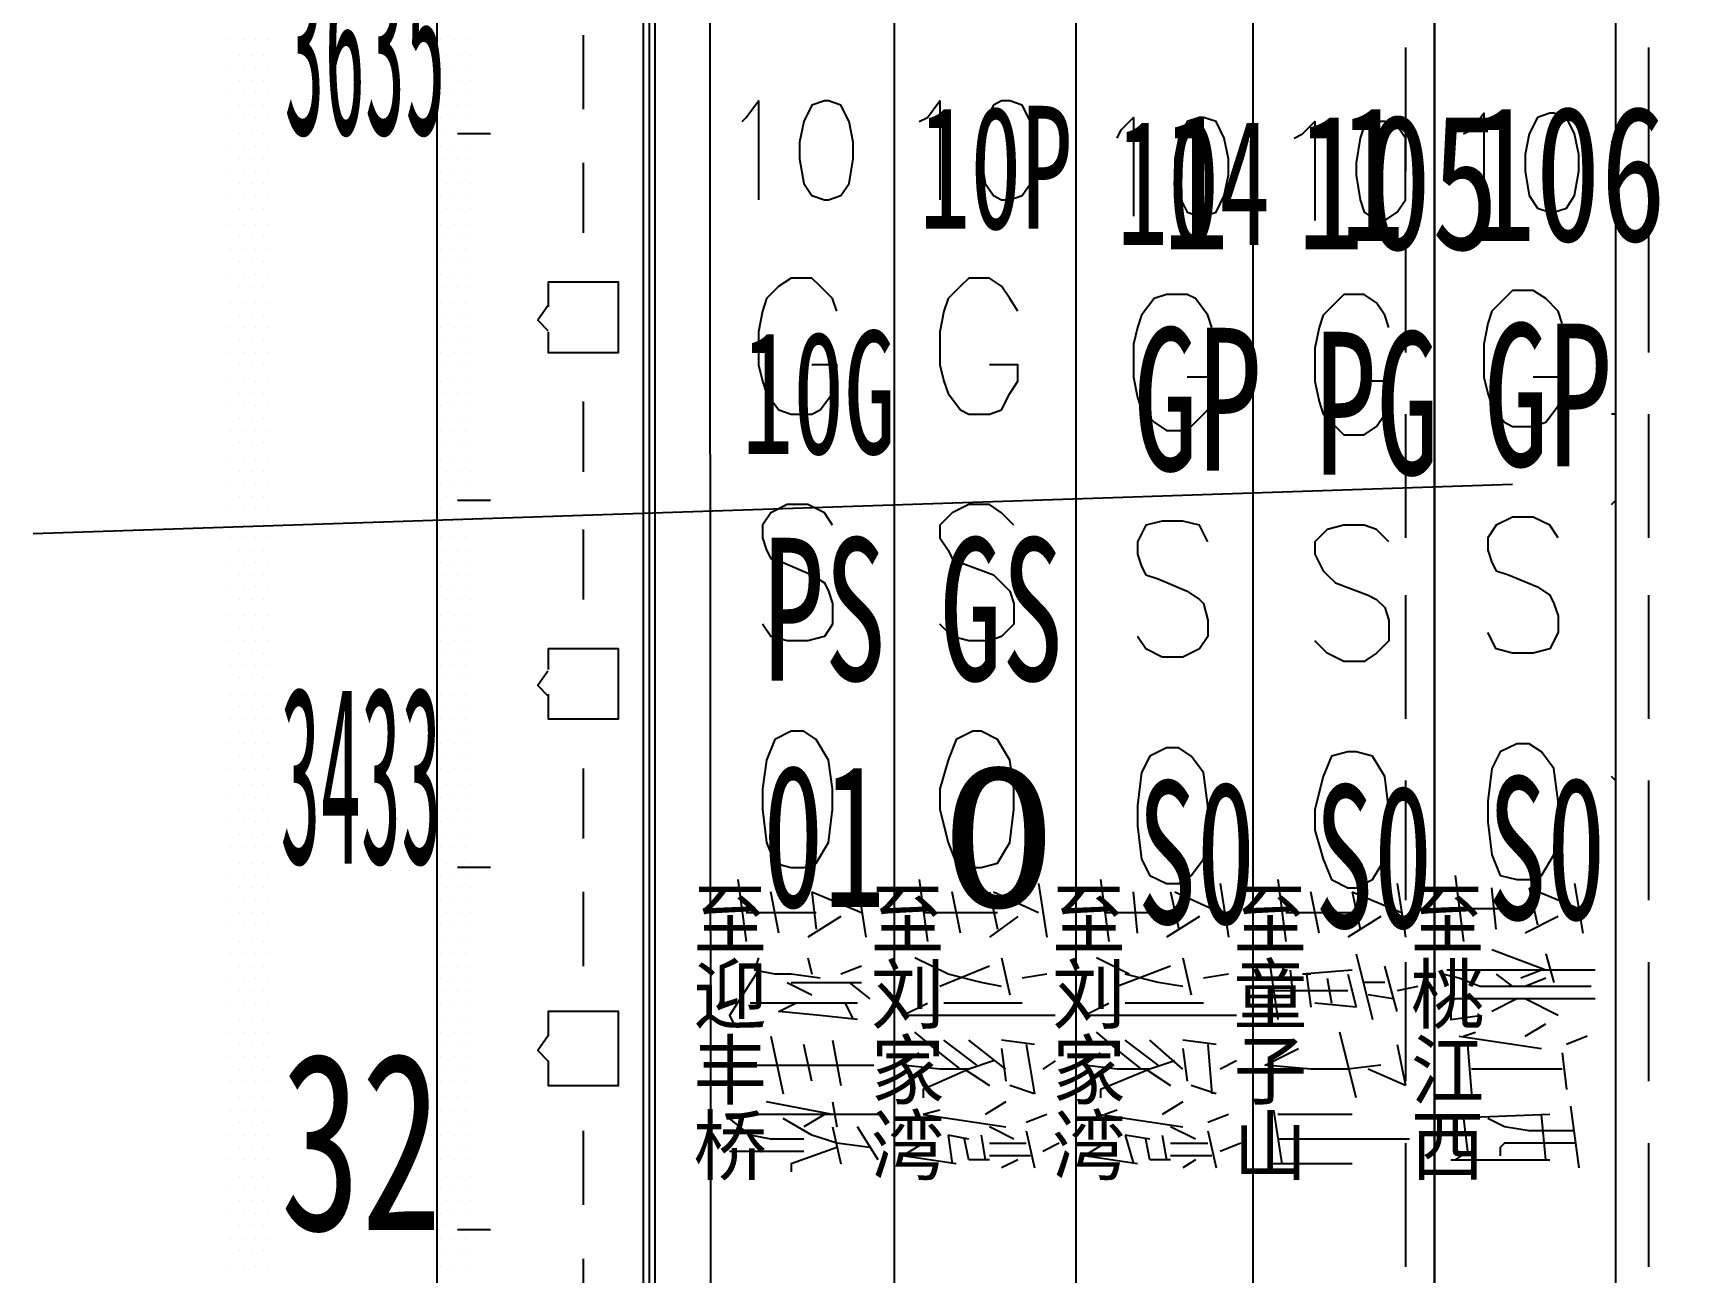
# Model space of a CAD drawing. Header units: metres. Extents: x 17 to 1264, y 17 to 859.
# Drawn here: x 163.6 to 221.3, y 546.8 to 590.2 of the extents above; entities that cross this region are included whole.
import ezdxf

# ---------------------------------------------------------------- set-up
doc = ezdxf.new("R2010")
doc.units = ezdxf.units.M
for name, color, linetype in [('LINES', 7, 'Continuous'), ('POLYLINES', 4, 'Continuous'), ('RECTS', 7, 'Continuous'), ('TEXTS', 3, 'Continuous')]:
    doc.layers.add(name, color=color, linetype=linetype)

msp = doc.modelspace()

# ---------------------------------------------------------------- linework, layer by layer
at = {"layer": 'LINES'}
for p, q in [((185.32, 152.64), (185.32, 755.14)), ((185.11, 650.59), (185.11, 433.58)), ((170.49, 589.97), (170.49, 589.97)), ((170.92, 589.97), (170.92, 589.97)), ((171.35, 589.97), (171.35, 589.97)), ((171.79, 589.97), (171.79, 589.97)), ((177.83, 589.97), (177.83, 589.97)), ((178.27, 589.97), (178.27, 589.97)), ((178.7, 589.97), (178.7, 589.97)), ((182.8, 590.11), (182.8, 587.52)), ((170.78, 589.39), (170.78, 589.39)), ((171.21, 589.39), (171.21, 589.39)), ((171.64, 589.39), (171.64, 589.39)), ((177.98, 589.39), (177.98, 589.39)), ((178.41, 589.39), (178.41, 589.39)), ((178.84, 589.39), (178.84, 589.39)), ((211.53, 589.68), (211.53, 585.36)), ((220.03, 585.36), (220.03, 589.68)), ((170.49, 588.96), (170.49, 588.96)), ((170.92, 588.96), (170.92, 588.96)), ((171.35, 588.96), (171.35, 588.96)), ((171.79, 588.96), (171.79, 588.96)), ((177.83, 588.96), (177.83, 588.96)), ((178.27, 588.96), (178.27, 588.96)), ((178.7, 588.96), (178.7, 588.96)), ((170.49, 588.1), (170.49, 588.1)), ((170.78, 588.53), (170.78, 588.53)), ((170.92, 588.1), (170.92, 588.1)), ((171.21, 588.53), (171.21, 588.53)), ((171.35, 588.1), (171.35, 588.1)), ((171.64, 588.53), (171.64, 588.53)), ((171.79, 588.1), (171.79, 588.1)), ((177.83, 588.1), (177.83, 588.1)), ((177.98, 588.53), (177.98, 588.53)), ((178.27, 588.1), (178.27, 588.1)), ((178.41, 588.53), (178.41, 588.53)), ((178.7, 588.1), (178.7, 588.1)), ((178.84, 588.53), (178.84, 588.53)), ((170.78, 587.66), (170.78, 587.66)), ((171.21, 587.66), (171.21, 587.66)), ((171.64, 587.66), (171.64, 587.66)), ((177.98, 587.66), (177.98, 587.66)), ((178.41, 587.66), (178.41, 587.66)), ((178.84, 587.66), (178.84, 587.66)), ((170.49, 587.23), (170.49, 587.23)), ((170.92, 587.23), (170.92, 587.23)), ((171.35, 587.23), (171.35, 587.23)), ((171.79, 587.23), (171.79, 587.23)), ((177.83, 587.23), (177.83, 587.23)), ((178.27, 587.23), (178.27, 587.23)), ((178.7, 587.23), (178.7, 587.23)), ((170.78, 586.66), (170.78, 586.66)), ((171.21, 586.66), (171.21, 586.66)), ((171.64, 586.66), (171.64, 586.66)), ((177.98, 586.66), (177.98, 586.66)), ((178.41, 586.66), (178.41, 586.66)), ((179.56, 586.66), (178.41, 586.66)), ((178.84, 586.66), (178.84, 586.66)), ((218.73, 586.37), (218.87, 586.51)), ((170.49, 586.22), (170.49, 586.22)), ((170.78, 585.79), (170.78, 585.79)), ((170.92, 586.22), (170.92, 586.22)), ((171.21, 585.79), (171.21, 585.79)), ((171.35, 586.22), (171.35, 586.22)), ((171.64, 585.79), (171.64, 585.79)), ((171.79, 586.22), (171.79, 586.22)), ((177.83, 586.22), (177.83, 586.22)), ((177.98, 585.79), (177.98, 585.79)), ((178.27, 586.22), (178.27, 586.22)), ((178.41, 585.79), (178.41, 585.79)), ((178.7, 586.22), (178.7, 586.22)), ((178.84, 585.79), (178.84, 585.79)), ((170.49, 585.36), (170.49, 585.36)), ((170.92, 585.36), (170.92, 585.36)), ((171.35, 585.36), (171.35, 585.36)), ((171.79, 585.36), (171.79, 585.36)), ((177.83, 585.36), (177.83, 585.36)), ((178.27, 585.36), (178.27, 585.36)), ((178.7, 585.36), (178.7, 585.36)), ((182.8, 585.65), (182.8, 583.2)), ((170.78, 584.93), (170.78, 584.93)), ((171.21, 584.93), (171.21, 584.93)), ((171.64, 584.93), (171.64, 584.93)), ((177.98, 584.93), (177.98, 584.93)), ((178.41, 584.93), (178.41, 584.93)), ((178.84, 584.93), (178.84, 584.93)), ((170.49, 584.5), (170.49, 584.5)), ((170.78, 584.06), (170.78, 584.06)), ((170.92, 584.5), (170.92, 584.5)), ((171.21, 584.06), (171.21, 584.06)), ((171.35, 584.5), (171.35, 584.5)), ((171.64, 584.06), (171.64, 584.06)), ((171.79, 584.5), (171.79, 584.5)), ((177.83, 584.5), (177.83, 584.5)), ((177.98, 584.06), (177.98, 584.06)), ((178.27, 584.5), (178.27, 584.5)), ((178.41, 584.06), (178.41, 584.06)), ((178.7, 584.5), (178.7, 584.5)), ((178.84, 584.06), (178.84, 584.06)), ((170.49, 583.49), (170.49, 583.49)), ((170.92, 583.49), (170.92, 583.49)), ((171.35, 583.49), (171.35, 583.49)), ((171.79, 583.49), (171.79, 583.49)), ((177.83, 583.49), (177.83, 583.49)), ((178.27, 583.49), (178.27, 583.49)), ((178.7, 583.49), (178.7, 583.49)), ((170.78, 583.06), (170.78, 583.06)), ((171.21, 583.06), (171.21, 583.06)), ((171.64, 583.06), (171.64, 583.06)), ((177.98, 583.06), (177.98, 583.06)), ((178.41, 583.06), (178.41, 583.06)), ((178.84, 583.06), (178.84, 583.06)), ((211.53, 583.2), (211.53, 579.02)), ((220.03, 579.02), (220.03, 583.2)), ((170.49, 582.62), (170.49, 582.62)), ((170.92, 582.62), (170.92, 582.62)), ((171.35, 582.62), (171.35, 582.62)), ((171.79, 582.62), (171.79, 582.62)), ((177.83, 582.62), (177.83, 582.62)), ((178.27, 582.62), (178.27, 582.62)), ((178.7, 582.62), (178.7, 582.62)), ((170.49, 581.76), (170.49, 581.76)), ((170.78, 582.19), (170.78, 582.19)), ((170.92, 581.76), (170.92, 581.76)), ((171.21, 582.19), (171.21, 582.19)), ((171.35, 581.76), (171.35, 581.76)), ((171.64, 582.19), (171.64, 582.19)), ((171.79, 581.76), (171.79, 581.76)), ((177.83, 581.76), (177.83, 581.76)), ((177.98, 582.19), (177.98, 582.19)), ((178.27, 581.76), (178.27, 581.76)), ((178.41, 582.19), (178.41, 582.19)), ((178.7, 581.76), (178.7, 581.76)), ((178.84, 582.19), (178.84, 582.19)), ((170.78, 581.33), (170.78, 581.33)), ((171.21, 581.33), (171.21, 581.33)), ((171.64, 581.33), (171.64, 581.33)), ((177.98, 581.33), (177.98, 581.33)), ((178.41, 581.33), (178.41, 581.33)), ((178.84, 581.33), (178.84, 581.33)), ((170.49, 580.75), (170.49, 580.75)), ((170.92, 580.75), (170.92, 580.75)), ((171.35, 580.75), (171.35, 580.75)), ((171.79, 580.75), (171.79, 580.75)), ((177.83, 580.75), (177.83, 580.75)), ((178.27, 580.75), (178.27, 580.75)), ((178.7, 580.75), (178.7, 580.75)), ((170.78, 580.32), (170.78, 580.32)), ((171.21, 580.32), (171.21, 580.32)), ((171.64, 580.32), (171.64, 580.32)), ((177.98, 580.32), (177.98, 580.32)), ((178.41, 580.32), (178.41, 580.32)), ((178.84, 580.32), (178.84, 580.32)), ((170.49, 579.89), (170.49, 579.89)), ((170.78, 579.46), (170.78, 579.46)), ((170.92, 579.89), (170.92, 579.89)), ((171.21, 579.46), (171.21, 579.46)), ((171.35, 579.89), (171.35, 579.89)), ((171.64, 579.46), (171.64, 579.46)), ((171.79, 579.89), (171.79, 579.89)), ((177.83, 579.89), (177.83, 579.89)), ((177.98, 579.46), (177.98, 579.46)), ((178.27, 579.89), (178.27, 579.89)), ((178.41, 579.46), (178.41, 579.46)), ((178.7, 579.89), (178.7, 579.89)), ((178.84, 579.46), (178.84, 579.46)), ((170.49, 579.02), (170.49, 579.02)), ((170.92, 579.02), (170.92, 579.02)), ((171.35, 579.02), (171.35, 579.02)), ((171.79, 579.02), (171.79, 579.02)), ((177.83, 579.02), (177.83, 579.02)), ((178.27, 579.02), (178.27, 579.02)), ((178.7, 579.02), (178.7, 579.02)), ((170.78, 578.59), (170.78, 578.59)), ((171.21, 578.59), (171.21, 578.59)), ((171.64, 578.59), (171.64, 578.59)), ((177.98, 578.59), (177.98, 578.59)), ((178.41, 578.59), (178.41, 578.59)), ((178.84, 578.59), (178.84, 578.59)), ((170.49, 578.02), (170.49, 578.02)), ((170.92, 578.02), (170.92, 578.02)), ((171.35, 578.02), (171.35, 578.02)), ((171.79, 578.02), (171.79, 578.02)), ((177.83, 578.02), (177.83, 578.02)), ((178.27, 578.02), (178.27, 578.02)), ((178.7, 578.02), (178.7, 578.02)), ((170.49, 577.15), (170.49, 577.15)), ((170.78, 577.58), (170.78, 577.58)), ((170.92, 577.15), (170.92, 577.15)), ((171.21, 577.58), (171.21, 577.58)), ((171.35, 577.15), (171.35, 577.15)), ((171.64, 577.58), (171.64, 577.58)), ((171.79, 577.15), (171.79, 577.15)), ((177.83, 577.15), (177.83, 577.15)), ((177.98, 577.58), (177.98, 577.58)), ((178.27, 577.15), (178.27, 577.15)), ((178.41, 577.58), (178.41, 577.58)), ((178.7, 577.15), (178.7, 577.15)), ((178.84, 577.58), (178.84, 577.58)), ((182.8, 577.3), (182.8, 574.85)), ((170.78, 576.72), (170.78, 576.72)), ((171.21, 576.72), (171.21, 576.72)), ((171.64, 576.72), (171.64, 576.72)), ((177.98, 576.72), (177.98, 576.72)), ((178.41, 576.72), (178.41, 576.72)), ((178.84, 576.72), (178.84, 576.72)), ((211.53, 576.86), (211.53, 572.54)), ((218.87, 576.86), (218.73, 576.86)), ((220.03, 572.54), (220.03, 576.86)), ((170.49, 576.29), (170.49, 576.29)), ((170.92, 576.29), (170.92, 576.29)), ((171.35, 576.29), (171.35, 576.29)), ((171.79, 576.29), (171.79, 576.29)), ((177.83, 576.29), (177.83, 576.29)), ((178.27, 576.29), (178.27, 576.29)), ((178.7, 576.29), (178.7, 576.29)), ((170.78, 575.86), (170.78, 575.86)), ((171.21, 575.86), (171.21, 575.86)), ((171.64, 575.86), (171.64, 575.86)), ((177.98, 575.86), (177.98, 575.86)), ((178.41, 575.86), (178.41, 575.86)), ((178.84, 575.86), (178.84, 575.86)), ((170.49, 575.28), (170.49, 575.28)), ((170.78, 574.85), (170.78, 574.85)), ((170.92, 575.28), (170.92, 575.28)), ((171.21, 574.85), (171.21, 574.85)), ((171.35, 575.28), (171.35, 575.28)), ((171.64, 574.85), (171.64, 574.85)), ((171.79, 575.28), (171.79, 575.28)), ((177.83, 575.28), (177.83, 575.28)), ((177.98, 574.85), (177.98, 574.85)), ((178.27, 575.28), (178.27, 575.28)), ((178.41, 574.85), (178.41, 574.85)), ((178.7, 575.28), (178.7, 575.28)), ((178.84, 574.85), (178.84, 574.85)), ((163.58, 572.69), (215.27, 574.42)), ((170.49, 574.42), (170.49, 574.42)), ((170.92, 574.42), (170.92, 574.42)), ((171.35, 574.42), (171.35, 574.42)), ((171.79, 574.42), (171.79, 574.42)), ((177.83, 574.42), (177.83, 574.42)), ((178.27, 574.42), (178.27, 574.42)), ((178.7, 574.42), (178.7, 574.42)), ((170.78, 573.98), (170.78, 573.98)), ((171.21, 573.98), (171.21, 573.98)), ((171.64, 573.98), (171.64, 573.98)), ((177.98, 573.98), (177.98, 573.98)), ((178.41, 573.98), (178.41, 573.98)), ((179.56, 573.84), (178.41, 573.84)), ((178.84, 573.98), (178.84, 573.98)), ((218.73, 573.7), (218.87, 573.84)), ((170.49, 573.55), (170.49, 573.55)), ((170.78, 573.12), (170.78, 573.12)), ((170.92, 573.55), (170.92, 573.55)), ((171.21, 573.12), (171.21, 573.12)), ((171.35, 573.55), (171.35, 573.55)), ((171.64, 573.12), (171.64, 573.12)), ((171.79, 573.55), (171.79, 573.55)), ((177.83, 573.55), (177.83, 573.55)), ((177.98, 573.12), (177.98, 573.12)), ((178.27, 573.55), (178.27, 573.55)), ((178.41, 573.12), (178.41, 573.12)), ((178.7, 573.55), (178.7, 573.55)), ((178.84, 573.12), (178.84, 573.12)), ((170.49, 572.54), (170.49, 572.54)), ((170.92, 572.54), (170.92, 572.54)), ((171.35, 572.54), (171.35, 572.54)), ((171.79, 572.54), (171.79, 572.54)), ((177.83, 572.54), (177.83, 572.54)), ((178.27, 572.54), (178.27, 572.54)), ((178.7, 572.54), (178.7, 572.54)), ((182.8, 572.83), (182.8, 570.38)), ((170.78, 572.11), (170.78, 572.11)), ((171.21, 572.11), (171.21, 572.11)), ((171.64, 572.11), (171.64, 572.11)), ((177.98, 572.11), (177.98, 572.11)), ((178.41, 572.11), (178.41, 572.11)), ((178.84, 572.11), (178.84, 572.11)), ((170.49, 571.68), (170.49, 571.68)), ((170.92, 571.68), (170.92, 571.68)), ((171.35, 571.68), (171.35, 571.68)), ((171.79, 571.68), (171.79, 571.68)), ((177.83, 571.68), (177.83, 571.68)), ((178.27, 571.68), (178.27, 571.68)), ((178.7, 571.68), (178.7, 571.68)), ((170.49, 570.82), (170.49, 570.82)), ((170.78, 571.25), (170.78, 571.25)), ((170.92, 570.82), (170.92, 570.82)), ((171.21, 571.25), (171.21, 571.25)), ((171.35, 570.82), (171.35, 570.82)), ((171.64, 571.25), (171.64, 571.25)), ((171.79, 570.82), (171.79, 570.82)), ((177.83, 570.82), (177.83, 570.82)), ((177.98, 571.25), (177.98, 571.25)), ((178.27, 570.82), (178.27, 570.82)), ((178.41, 571.25), (178.41, 571.25)), ((178.7, 570.82), (178.7, 570.82)), ((178.84, 571.25), (178.84, 571.25)), ((170.78, 570.38), (170.78, 570.38)), ((171.21, 570.38), (171.21, 570.38)), ((171.64, 570.38), (171.64, 570.38)), ((177.98, 570.38), (177.98, 570.38)), ((178.41, 570.38), (178.41, 570.38)), ((178.84, 570.38), (178.84, 570.38)), ((211.53, 570.53), (211.53, 566.21)), ((220.03, 566.21), (220.03, 570.53)), ((170.49, 569.81), (170.49, 569.81)), ((170.92, 569.81), (170.92, 569.81)), ((171.35, 569.81), (171.35, 569.81)), ((171.79, 569.81), (171.79, 569.81)), ((177.83, 569.81), (177.83, 569.81)), ((178.27, 569.81), (178.27, 569.81)), ((178.7, 569.81), (178.7, 569.81)), ((170.78, 569.38), (170.78, 569.38)), ((171.21, 569.38), (171.21, 569.38)), ((171.64, 569.38), (171.64, 569.38)), ((177.98, 569.38), (177.98, 569.38)), ((178.41, 569.38), (178.41, 569.38)), ((178.84, 569.38), (178.84, 569.38)), ((170.49, 568.94), (170.49, 568.94)), ((170.78, 568.51), (170.78, 568.51)), ((170.92, 568.94), (170.92, 568.94)), ((171.21, 568.51), (171.21, 568.51)), ((171.35, 568.94), (171.35, 568.94)), ((171.64, 568.51), (171.64, 568.51)), ((171.79, 568.94), (171.79, 568.94)), ((177.83, 568.94), (177.83, 568.94)), ((177.98, 568.51), (177.98, 568.51)), ((178.27, 568.94), (178.27, 568.94)), ((178.41, 568.51), (178.41, 568.51)), ((178.7, 568.94), (178.7, 568.94)), ((178.84, 568.51), (178.84, 568.51)), ((170.49, 568.08), (170.49, 568.08)), ((170.92, 568.08), (170.92, 568.08)), ((171.35, 568.08), (171.35, 568.08)), ((171.79, 568.08), (171.79, 568.08)), ((177.83, 568.08), (177.83, 568.08)), ((178.27, 568.08), (178.27, 568.08)), ((178.7, 568.08), (178.7, 568.08)), ((170.78, 567.65), (170.78, 567.65)), ((171.21, 567.65), (171.21, 567.65)), ((171.64, 567.65), (171.64, 567.65)), ((177.98, 567.65), (177.98, 567.65)), ((178.41, 567.65), (178.41, 567.65)), ((178.84, 567.65), (178.84, 567.65)), ((170.49, 567.07), (170.49, 567.07)), ((170.92, 567.07), (170.92, 567.07)), ((171.35, 567.07), (171.35, 567.07)), ((171.79, 567.07), (171.79, 567.07)), ((177.83, 567.07), (177.83, 567.07)), ((178.27, 567.07), (178.27, 567.07)), ((178.7, 567.07), (178.7, 567.07)), ((170.49, 566.21), (170.49, 566.21)), ((170.78, 566.64), (170.78, 566.64)), ((170.92, 566.21), (170.92, 566.21)), ((171.21, 566.64), (171.21, 566.64)), ((171.35, 566.21), (171.35, 566.21)), ((171.64, 566.64), (171.64, 566.64)), ((171.79, 566.21), (171.79, 566.21)), ((177.83, 566.21), (177.83, 566.21)), ((177.98, 566.64), (177.98, 566.64)), ((178.27, 566.21), (178.27, 566.21)), ((178.41, 566.64), (178.41, 566.64)), ((178.7, 566.21), (178.7, 566.21)), ((178.84, 566.64), (178.84, 566.64)), ((170.78, 565.78), (170.78, 565.78)), ((171.21, 565.78), (171.21, 565.78)), ((171.64, 565.78), (171.64, 565.78)), ((177.98, 565.78), (177.98, 565.78)), ((178.41, 565.78), (178.41, 565.78)), ((178.84, 565.78), (178.84, 565.78)), ((170.49, 565.34), (170.49, 565.34)), ((170.92, 565.34), (170.92, 565.34)), ((171.35, 565.34), (171.35, 565.34)), ((171.79, 565.34), (171.79, 565.34)), ((177.83, 565.34), (177.83, 565.34)), ((178.27, 565.34), (178.27, 565.34)), ((178.7, 565.34), (178.7, 565.34)), ((170.49, 564.48), (170.49, 564.48)), ((170.78, 564.91), (170.78, 564.91)), ((170.92, 564.48), (170.92, 564.48)), ((171.21, 564.91), (171.21, 564.91)), ((171.35, 564.48), (171.35, 564.48)), ((171.64, 564.91), (171.64, 564.91)), ((171.79, 564.48), (171.79, 564.48)), ((177.83, 564.48), (177.83, 564.48)), ((177.98, 564.91), (177.98, 564.91)), ((178.27, 564.48), (178.27, 564.48)), ((178.41, 564.91), (178.41, 564.91)), ((178.7, 564.48), (178.7, 564.48)), ((178.84, 564.91), (178.84, 564.91)), ((182.8, 564.48), (182.8, 562.03)), ((170.78, 563.9), (170.78, 563.9)), ((171.21, 563.9), (171.21, 563.9)), ((171.64, 563.9), (171.64, 563.9)), ((177.98, 563.9), (177.98, 563.9)), ((178.41, 563.9), (178.41, 563.9)), ((178.84, 563.9), (178.84, 563.9)), ((211.53, 564.05), (211.53, 559.87)), ((218.87, 564.05), (218.73, 564.19)), ((220.03, 559.87), (220.03, 564.05)), ((170.49, 563.47), (170.49, 563.47)), ((170.92, 563.47), (170.92, 563.47)), ((171.35, 563.47), (171.35, 563.47)), ((171.79, 563.47), (171.79, 563.47)), ((177.83, 563.47), (177.83, 563.47)), ((178.27, 563.47), (178.27, 563.47)), ((178.7, 563.47), (178.7, 563.47)), ((170.78, 563.04), (170.78, 563.04)), ((171.21, 563.04), (171.21, 563.04)), ((171.64, 563.04), (171.64, 563.04)), ((177.98, 563.04), (177.98, 563.04)), ((178.41, 563.04), (178.41, 563.04)), ((178.84, 563.04), (178.84, 563.04)), ((170.49, 562.61), (170.49, 562.61)), ((170.78, 562.18), (170.78, 562.18)), ((170.92, 562.61), (170.92, 562.61)), ((171.21, 562.18), (171.21, 562.18)), ((171.35, 562.61), (171.35, 562.61)), ((171.64, 562.18), (171.64, 562.18)), ((171.79, 562.61), (171.79, 562.61)), ((177.83, 562.61), (177.83, 562.61)), ((177.98, 562.18), (177.98, 562.18)), ((178.27, 562.61), (178.27, 562.61)), ((178.41, 562.18), (178.41, 562.18)), ((178.7, 562.61), (178.7, 562.61)), ((178.84, 562.18), (178.84, 562.18)), ((170.49, 561.74), (170.49, 561.74)), ((170.92, 561.74), (170.92, 561.74)), ((171.35, 561.74), (171.35, 561.74)), ((171.79, 561.74), (171.79, 561.74)), ((177.83, 561.74), (177.83, 561.74)), ((178.27, 561.74), (178.27, 561.74)), ((178.7, 561.74), (178.7, 561.74)), ((170.78, 561.17), (170.78, 561.17)), ((171.21, 561.17), (171.21, 561.17)), ((171.64, 561.17), (171.64, 561.17)), ((177.98, 561.17), (177.98, 561.17)), ((178.41, 561.17), (178.41, 561.17)), ((179.56, 561.02), (178.41, 561.02)), ((178.84, 561.17), (178.84, 561.17)), ((170.49, 560.74), (170.49, 560.74)), ((170.92, 560.74), (170.92, 560.74)), ((171.35, 560.74), (171.35, 560.74)), ((171.79, 560.74), (171.79, 560.74)), ((177.83, 560.74), (177.83, 560.74)), ((178.27, 560.74), (178.27, 560.74)), ((178.7, 560.74), (178.7, 560.74)), ((188.2, 560.59), (188.49, 558.43)), ((192.38, 560.45), (192.67, 558.58)), ((194.54, 560.59), (194.83, 558.43)), ((198.71, 560.45), (199, 558.58)), ((200.87, 560.59), (201.16, 558.43)), ((205.05, 560.45), (205.34, 558.58)), ((207.07, 560.59), (207.35, 558.43)), ((211.24, 560.45), (211.53, 558.58)), ((213.26, 560.74), (213.55, 558.43)), ((217.43, 560.45), (217.72, 558.72)), ((170.49, 559.87), (170.49, 559.87)), ((170.78, 560.3), (170.78, 560.3)), ((170.92, 559.87), (170.92, 559.87)), ((171.21, 560.3), (171.21, 560.3)), ((171.35, 559.87), (171.35, 559.87)), ((171.64, 560.3), (171.64, 560.3)), ((171.79, 559.87), (171.79, 559.87)), ((177.83, 559.87), (177.83, 559.87)), ((177.98, 560.3), (177.98, 560.3)), ((178.27, 559.87), (178.27, 559.87)), ((178.41, 560.3), (178.41, 560.3)), ((178.7, 559.87), (178.7, 559.87)), ((178.84, 560.3), (178.84, 560.3)), ((182.8, 560.16), (182.8, 557.57)), ((189.64, 558.72), (189.35, 560.16)), ((190.79, 560.16), (190.94, 558.86)), ((190.79, 560.16), (192.52, 559.44)), ((195.98, 558.72), (195.69, 560.16)), ((196.99, 560.16), (197.27, 558.86)), ((197.13, 560.16), (198.71, 559.44)), ((202.17, 558.72), (202.03, 560.16)), ((203.32, 560.16), (203.61, 558.86)), ((203.47, 560.16), (205.05, 559.44)), ((208.51, 558.72), (208.22, 560.16)), ((209.66, 560.16), (209.95, 558.86)), ((209.66, 560.16), (211.39, 559.44)), ((214.7, 558.86), (214.55, 560.3)), ((215.85, 560.3), (216.14, 559.01)), ((215.85, 560.3), (217.58, 559.58)), ((170.78, 559.44), (170.78, 559.44)), ((171.21, 559.44), (171.21, 559.44)), ((171.64, 559.44), (171.64, 559.44)), ((177.98, 559.44), (177.98, 559.44)), ((178.41, 559.44), (178.41, 559.44)), ((178.84, 559.44), (178.84, 559.44)), ((188.49, 559.44), (190.94, 559.44)), ((191.8, 559.3), (190.65, 558.58)), ((194.68, 559.44), (197.27, 559.44)), ((197.99, 559.3), (196.99, 558.58)), ((201.02, 559.44), (203.47, 559.44)), ((204.33, 559.3), (203.18, 558.58)), ((207.35, 559.44), (209.8, 559.44)), ((210.67, 559.3), (209.51, 558.58)), ((213.55, 559.58), (215.99, 559.58)), ((216.86, 559.3), (215.71, 558.72)), ((170.49, 559.01), (170.49, 559.01)), ((170.92, 559.01), (170.92, 559.01)), ((171.35, 559.01), (171.35, 559.01)), ((171.79, 559.01), (171.79, 559.01)), ((177.83, 559.01), (177.83, 559.01)), ((178.27, 559.01), (178.27, 559.01)), ((178.7, 559.01), (178.7, 559.01)), ((170.78, 558.43), (170.78, 558.43)), ((171.21, 558.43), (171.21, 558.43)), ((171.64, 558.43), (171.64, 558.43)), ((177.98, 558.43), (177.98, 558.43)), ((178.41, 558.43), (178.41, 558.43)), ((178.84, 558.43), (178.84, 558.43)), ((216.43, 557.42), (214.55, 558.14)), ((170.49, 558), (170.49, 558)), ((170.78, 557.57), (170.78, 557.57)), ((170.92, 558), (170.92, 558)), ((171.21, 557.57), (171.21, 557.57)), ((171.35, 558), (171.35, 558)), ((171.64, 557.57), (171.64, 557.57)), ((171.79, 558), (171.79, 558)), ((177.83, 558), (177.83, 558)), ((177.98, 557.57), (177.98, 557.57)), ((178.27, 558), (178.27, 558)), ((178.41, 557.57), (178.41, 557.57)), ((178.7, 558), (178.7, 558)), ((178.84, 557.57), (178.84, 557.57)), ((188.92, 557.86), (188.78, 557.42)), ((190.65, 557.86), (190.79, 557.28)), ((192.52, 557.57), (191.8, 557.28)), ((195.55, 557.28), (194.39, 557.86)), ((196.99, 557.57), (195.26, 556.85)), ((197.42, 557.86), (197.71, 556.56)), ((201.88, 557.28), (200.73, 557.86)), ((203.32, 557.57), (201.45, 556.85)), ((203.75, 557.86), (204.04, 556.56)), ((206.78, 557.71), (207.07, 555.7)), ((209.8, 558), (210.38, 555.7)), ((211.24, 555.98), (210.81, 557.57)), ((211.53, 557.71), (211.53, 553.54)), ((216.43, 558), (216.71, 556.99)), ((220.03, 553.54), (220.03, 557.71)), ((170.49, 557.14), (170.49, 557.14)), ((170.92, 557.14), (170.92, 557.14)), ((171.35, 557.14), (171.35, 557.14)), ((171.79, 557.14), (171.79, 557.14)), ((177.83, 557.14), (177.83, 557.14)), ((178.27, 557.14), (178.27, 557.14)), ((178.7, 557.14), (178.7, 557.14)), ((189.93, 556.99), (190.79, 556.56)), ((190.07, 556.99), (192.52, 556.99)), ((192.09, 556.99), (192.81, 556.42)), ((199, 557.28), (198.14, 557.14)), ((205.34, 557.28), (204.47, 557.14)), ((207.5, 557.42), (207.64, 556.13)), ((209.66, 557.42), (207.93, 557.28)), ((208.22, 557.28), (207.93, 557.28)), ((208.07, 557.28), (208.22, 556.13)), ((208.79, 557.14), (208.94, 556.27)), ((209.51, 557.28), (209.8, 556.13)), ((210.81, 556.99), (210.09, 556.99)), ((218.15, 557.42), (212.97, 557.42)), ((214.7, 557.28), (215.27, 556.85)), ((216.28, 557.42), (215.56, 557.14)), ((216.43, 557.14), (215.71, 556.85)), ((170.78, 556.7), (170.78, 556.7)), ((171.21, 556.7), (171.21, 556.7)), ((171.64, 556.7), (171.64, 556.7)), ((177.98, 556.7), (177.98, 556.7)), ((178.41, 556.7), (178.41, 556.7)), ((178.84, 556.7), (178.84, 556.7)), ((207.07, 556.7), (206.92, 556.7)), ((209.51, 556.7), (207.07, 556.7)), ((211.1, 556.42), (210.23, 556.56)), ((211.96, 556.85), (211.24, 556.7)), ((215.42, 556.42), (214.55, 555.98)), ((218.01, 556.85), (214.84, 556.85)), ((216.86, 555.84), (215.71, 556.42)), ((170.49, 556.27), (170.49, 556.27)), ((170.92, 556.27), (170.92, 556.27)), ((171.35, 556.27), (171.35, 556.27)), ((171.79, 556.27), (171.79, 556.27)), ((177.83, 556.27), (177.83, 556.27)), ((178.27, 556.27), (178.27, 556.27)), ((178.7, 556.27), (178.7, 556.27)), ((192.38, 556.27), (188.63, 556.27)), ((191.95, 556.27), (192.23, 555.7)), ((198.14, 556.27), (195.4, 556.27)), ((204.47, 556.27), (201.74, 556.27)), ((209.8, 556.13), (208.36, 556.27)), ((170.49, 555.26), (170.49, 555.26)), ((170.78, 555.7), (170.78, 555.7)), ((170.92, 555.26), (170.92, 555.26)), ((171.21, 555.7), (171.21, 555.7)), ((171.35, 555.26), (171.35, 555.26)), ((171.64, 555.7), (171.64, 555.7)), ((171.79, 555.26), (171.79, 555.26)), ((177.83, 555.26), (177.83, 555.26)), ((177.98, 555.7), (177.98, 555.7)), ((178.27, 555.26), (178.27, 555.26)), ((178.41, 555.7), (178.41, 555.7)), ((178.7, 555.26), (178.7, 555.26)), ((178.84, 555.7), (178.84, 555.7)), ((209.8, 552.96), (209.23, 555.26)), ((213.55, 555.12), (213.98, 555.26)), ((215.71, 555.12), (216.43, 555.55)), ((170.78, 554.83), (170.78, 554.83)), ((171.21, 554.83), (171.21, 554.83)), ((171.64, 554.83), (171.64, 554.83)), ((177.98, 554.83), (177.98, 554.83)), ((178.41, 554.83), (178.41, 554.83)), ((178.84, 554.83), (178.84, 554.83)), ((189.35, 555.12), (189.79, 553.1)), ((190.79, 553.54), (190.51, 554.83)), ((191.51, 554.98), (191.8, 553.39)), ((196.55, 554.11), (195.4, 554.98)), ((197.56, 553.97), (196.27, 554.98)), ((198.57, 554.83), (197.42, 554.98)), ((197.42, 554.69), (197.56, 553.54)), ((198.28, 554.83), (198.57, 553.1)), ((202.89, 554.11), (201.74, 554.98)), ((203.75, 553.97), (202.6, 554.98)), ((204.91, 554.83), (203.75, 554.98)), ((203.75, 554.69), (203.9, 553.54)), ((204.62, 554.83), (204.76, 553.1)), ((211.24, 554.83), (211.53, 553.39)), ((213.4, 555.12), (216.28, 554.69)), ((213.69, 554.83), (213.83, 553.1)), ((217.87, 555.12), (217.15, 554.83)), ((170.49, 554.4), (170.49, 554.4)), ((170.92, 554.4), (170.92, 554.4)), ((171.35, 554.4), (171.35, 554.4)), ((171.79, 554.4), (171.79, 554.4)), ((177.83, 554.4), (177.83, 554.4)), ((178.27, 554.4), (178.27, 554.4)), ((178.7, 554.4), (178.7, 554.4)), ((187.77, 554.11), (192.95, 554.11)), ((197.13, 554.26), (196.27, 553.97)), ((199.29, 554.26), (198.86, 553.97)), ((203.47, 554.26), (202.6, 553.97)), ((205.63, 554.26), (205.05, 553.97)), ((217, 554.54), (217.15, 553.25)), ((170.49, 553.54), (170.49, 553.54)), ((170.78, 553.97), (170.78, 553.97)), ((170.92, 553.54), (170.92, 553.54)), ((171.21, 553.97), (171.21, 553.97)), ((171.35, 553.54), (171.35, 553.54)), ((171.64, 553.97), (171.64, 553.97)), ((171.79, 553.54), (171.79, 553.54)), ((177.83, 553.54), (177.83, 553.54)), ((177.98, 553.97), (177.98, 553.97)), ((178.27, 553.54), (178.27, 553.54)), ((178.41, 553.97), (178.41, 553.97)), ((178.7, 553.54), (178.7, 553.54)), ((178.84, 553.97), (178.84, 553.97)), ((196.12, 553.97), (196.99, 553.39)), ((202.46, 553.97), (203.32, 553.39)), ((211.53, 553.39), (210.23, 553.97)), ((217, 553.97), (213.83, 553.97)), ((170.78, 552.96), (170.78, 552.96)), ((171.21, 552.96), (171.21, 552.96)), ((171.64, 552.96), (171.64, 552.96)), ((177.98, 552.96), (177.98, 552.96)), ((178.41, 552.96), (178.41, 552.96)), ((178.84, 552.96), (178.84, 552.96)), ((198.57, 553.1), (197.71, 553.39)), ((204.91, 553.1), (204.04, 553.39)), ((170.49, 552.53), (170.49, 552.53)), ((170.92, 552.53), (170.92, 552.53)), ((171.35, 552.53), (171.35, 552.53)), ((171.79, 552.53), (171.79, 552.53)), ((177.83, 552.53), (177.83, 552.53)), ((178.27, 552.53), (178.27, 552.53)), ((178.7, 552.53), (178.7, 552.53)), ((193.1, 552.38), (187.77, 552.38)), ((191.51, 552.38), (189.21, 552.82)), ((191.23, 552.38), (190.51, 551.95)), ((191.51, 552.82), (191.66, 551.95)), ((195.26, 552.53), (194.68, 552.38)), ((194.68, 552.38), (197.56, 551.95)), ((197.56, 552.82), (196.84, 552.38)), ((199, 552.38), (198.28, 552.1)), ((200.87, 552.38), (203.75, 551.95)), ((201.45, 552.53), (201.02, 552.38)), ((203.75, 552.82), (203.03, 552.38)), ((205.34, 552.38), (204.62, 552.1)), ((206.92, 552.53), (207.21, 550.66)), ((209.66, 552.38), (207.07, 552.38)), ((216.57, 552.38), (212.97, 552.24)), ((216.43, 550.8), (216.28, 552.38)), ((217.29, 552.67), (217.58, 550.51)), ((170.78, 552.1), (170.78, 552.1)), ((171.21, 552.1), (171.21, 552.1)), ((171.64, 552.1), (171.64, 552.1)), ((177.98, 552.1), (177.98, 552.1)), ((178.41, 552.1), (178.41, 552.1)), ((178.84, 552.1), (178.84, 552.1)), ((182.8, 551.81), (182.8, 549.22)), ((191.51, 551.95), (191.8, 550.66)), ((193.1, 550.8), (192.38, 551.95)), ((197.85, 551.52), (196.99, 551.95)), ((198.28, 551.81), (198.57, 550.51)), ((204.19, 551.52), (203.32, 551.95)), ((204.62, 551.81), (204.91, 550.51)), ((170.49, 551.66), (170.49, 551.66)), ((170.78, 551.23), (170.78, 551.23)), ((170.92, 551.66), (170.92, 551.66)), ((171.21, 551.23), (171.21, 551.23)), ((171.35, 551.66), (171.35, 551.66)), ((171.64, 551.23), (171.64, 551.23)), ((171.79, 551.66), (171.79, 551.66)), ((177.83, 551.66), (177.83, 551.66)), ((177.98, 551.23), (177.98, 551.23)), ((178.27, 551.66), (178.27, 551.66)), ((178.41, 551.23), (178.41, 551.23)), ((178.7, 551.66), (178.7, 551.66)), ((178.84, 551.23), (178.84, 551.23)), ((196.27, 551.52), (195.55, 551.66)), ((195.55, 551.66), (195.69, 550.66)), ((196.27, 550.8), (196.12, 551.52)), ((196.7, 551.66), (196.84, 550.8)), ((196.99, 551.38), (198.28, 551.38)), ((199.43, 551.38), (198.86, 551.09)), ((202.6, 551.52), (201.74, 551.66)), ((201.74, 551.66), (202.03, 550.66)), ((202.6, 550.8), (202.46, 551.52)), ((203.03, 551.66), (203.18, 550.8)), ((203.32, 551.38), (204.62, 551.38)), ((205.77, 551.38), (205.05, 551.09)), ((211.67, 551.52), (207.07, 551.52)), ((211.53, 551.38), (211.53, 547.06)), ((220.03, 547.06), (220.03, 551.38)), ((170.49, 550.8), (170.49, 550.8)), ((170.92, 550.8), (170.92, 550.8)), ((171.35, 550.8), (171.35, 550.8)), ((171.79, 550.8), (171.79, 550.8)), ((177.83, 550.8), (177.83, 550.8)), ((178.27, 550.8), (178.27, 550.8)), ((178.7, 550.8), (178.7, 550.8)), ((190.51, 551.09), (187.91, 551.09)), ((196.99, 550.8), (196.27, 550.8)), ((198.43, 550.94), (196.99, 550.94)), ((197.99, 550.8), (197.42, 550.51)), ((203.32, 550.8), (202.6, 550.8)), ((204.76, 550.94), (203.32, 550.94)), ((204.19, 550.8), (203.75, 550.51)), ((209.66, 550.66), (206.78, 550.66)), ((213.11, 550.8), (216.57, 550.8)), ((170.78, 550.22), (170.78, 550.22)), ((171.21, 550.22), (171.21, 550.22)), ((171.64, 550.22), (171.64, 550.22)), ((177.98, 550.22), (177.98, 550.22)), ((178.41, 550.22), (178.41, 550.22)), ((178.84, 550.22), (178.84, 550.22)), ((170.49, 549.79), (170.49, 549.79)), ((170.92, 549.79), (170.92, 549.79)), ((171.35, 549.79), (171.35, 549.79)), ((171.79, 549.79), (171.79, 549.79)), ((177.83, 549.79), (177.83, 549.79)), ((178.27, 549.79), (178.27, 549.79)), ((178.7, 549.79), (178.7, 549.79)), ((170.49, 548.93), (170.49, 548.93)), ((170.78, 549.36), (170.78, 549.36)), ((170.92, 548.93), (170.92, 548.93)), ((171.21, 549.36), (171.21, 549.36)), ((171.35, 548.93), (171.35, 548.93)), ((171.64, 549.36), (171.64, 549.36)), ((171.79, 548.93), (171.79, 548.93)), ((177.83, 548.93), (177.83, 548.93)), ((177.98, 549.36), (177.98, 549.36)), ((178.27, 548.93), (178.27, 548.93)), ((178.41, 549.36), (178.41, 549.36)), ((178.7, 548.93), (178.7, 548.93)), ((178.84, 549.36), (178.84, 549.36)), ((170.78, 548.5), (170.78, 548.5)), ((171.21, 548.5), (171.21, 548.5)), ((171.64, 548.5), (171.64, 548.5)), ((177.98, 548.5), (177.98, 548.5)), ((178.41, 548.5), (178.41, 548.5)), ((179.56, 548.35), (178.41, 548.35)), ((178.84, 548.5), (178.84, 548.5)), ((170.49, 548.06), (170.49, 548.06)), ((170.92, 548.06), (170.92, 548.06)), ((171.35, 548.06), (171.35, 548.06)), ((171.79, 548.06), (171.79, 548.06)), ((177.83, 548.06), (177.83, 548.06)), ((178.27, 548.06), (178.27, 548.06)), ((178.7, 548.06), (178.7, 548.06)), ((170.78, 547.63), (170.78, 547.63)), ((171.21, 547.63), (171.21, 547.63)), ((171.64, 547.63), (171.64, 547.63)), ((177.98, 547.63), (177.98, 547.63)), ((178.41, 547.63), (178.41, 547.63)), ((178.84, 547.63), (178.84, 547.63)), ((182.8, 547.34), (182.8, 544.9)), ((170.49, 547.06), (170.49, 547.06)), ((170.92, 547.06), (170.92, 547.06)), ((171.35, 547.06), (171.35, 547.06)), ((171.79, 547.06), (171.79, 547.06)), ((177.83, 547.06), (177.83, 547.06)), ((178.27, 547.06), (178.27, 547.06)), ((178.7, 547.06), (178.7, 547.06))]:
    msp.add_line(p, q, dxfattribs=at)
at = {"layer": 'POLYLINES'}
for points in [[(177.69, 755.14), (177.69, 611.42), (177.69, 152.64)], [(184.89, 737.57), (184.89, 596.88), (184.89, 152.64)], [(187.19, 650.59), (325.87, 650.59), (325.87, 433.58), (187.34, 433.58), (187.19, 650.59)], [(212.54, 605.23), (212.54, 544.18), (212.54, 605.23)], [(188.35, 587.09), (188.49, 587.23), (188.92, 587.81), (188.92, 584.35)], [(191.23, 587.81), (190.79, 587.66), (190.51, 587.09), (190.36, 586.37), (190.36, 585.79), (190.51, 584.93), (190.79, 584.5), (191.23, 584.35), (191.37, 584.35), (191.8, 584.5), (192.09, 584.93), (192.23, 585.79), (192.23, 586.37), (192.09, 587.09), (191.8, 587.66), (191.37, 587.81), (191.23, 587.81)], [(194.54, 587.09), (194.83, 587.23), (195.26, 587.81), (195.26, 584.35)], [(197.42, 587.81), (197.13, 587.66), (196.84, 587.09), (196.7, 586.37), (196.7, 585.79), (196.84, 584.93), (197.13, 584.5), (197.42, 584.35), (197.71, 584.35), (198.14, 584.5), (198.43, 584.93), (198.57, 585.79), (198.57, 586.37), (198.43, 587.09), (198.14, 587.66), (197.71, 587.81), (197.42, 587.81)], [(201.45, 586.51), (201.59, 586.8), (202.03, 587.23), (202.03, 583.78)], [(204.33, 587.23), (203.9, 587.09), (203.61, 586.51), (203.47, 585.79), (203.47, 585.22), (203.61, 584.5), (203.9, 583.92), (204.33, 583.78), (204.47, 583.78), (204.91, 583.92), (205.19, 584.5), (205.34, 585.22), (205.34, 585.79), (205.19, 586.51), (204.91, 587.09), (204.47, 587.23), (204.33, 587.23)], [(207.64, 586.51), (207.93, 586.66), (208.36, 587.09), (208.36, 583.63)], [(210.52, 587.09), (210.09, 586.94), (209.95, 586.51), (209.8, 585.65), (209.8, 585.22), (209.95, 584.35), (210.09, 583.92), (210.52, 583.63), (210.81, 583.63), (211.24, 583.92), (211.53, 584.35), (211.53, 585.22), (211.53, 585.65), (211.53, 586.51), (211.24, 586.94), (210.81, 587.09), (210.52, 587.09)], [(213.55, 586.66), (213.83, 586.8), (214.27, 587.38), (214.27, 583.92)], [(216.57, 587.38), (216.14, 587.23), (215.85, 586.66), (215.71, 585.94), (215.71, 585.36), (215.85, 584.5), (216.14, 584.06), (216.57, 583.92), (216.71, 583.92), (217.15, 584.06), (217.43, 584.5), (217.58, 585.36), (217.58, 585.94), (217.43, 586.66), (217.15, 587.23), (216.71, 587.38), (216.57, 587.38)], [(181.58, 579.74), (181.58, 579.02), (184.03, 579.02), (184.03, 581.47), (181.58, 581.47), (181.58, 580.61)], [(191.66, 580.46), (191.51, 580.9), (191.08, 581.33), (190.79, 581.62), (190.07, 581.62), (189.64, 581.33), (189.21, 580.9), (189.07, 580.46), (188.92, 579.74), (188.92, 578.59), (189.07, 578.02), (189.21, 577.58), (189.64, 577.01), (190.07, 576.86), (190.79, 576.86), (191.08, 577.01), (191.51, 577.58), (191.66, 578.02), (191.66, 578.59), (190.79, 578.59)], [(197.99, 580.46), (197.71, 580.9), (197.42, 581.33), (196.99, 581.62), (196.27, 581.62), (195.98, 581.33), (195.55, 580.9), (195.4, 580.46), (195.26, 579.74), (195.26, 578.59), (195.4, 578.02), (195.55, 577.58), (195.98, 577.01), (196.27, 576.86), (196.99, 576.86), (197.42, 577.01), (197.71, 577.58), (197.99, 578.02), (197.99, 578.59), (196.99, 578.59)], [(217, 580.03), (216.86, 580.46), (216.43, 580.9), (215.99, 581.18), (215.27, 581.18), (214.99, 580.9), (214.55, 580.46), (214.41, 580.03), (214.27, 579.31), (214.27, 578.16), (214.41, 577.58), (214.55, 577.15), (214.99, 576.58), (215.27, 576.43), (215.99, 576.43), (216.43, 576.58), (216.86, 577.15), (217, 577.58), (217, 578.16), (215.99, 578.16)], [(181.57, 580.65), (181.21, 580.15), (181.57, 579.79)], [(204.76, 579.89), (204.62, 580.32), (204.19, 580.9), (203.9, 581.04), (203.18, 581.04), (202.75, 580.9), (202.31, 580.32), (202.17, 579.89), (202.03, 579.31), (202.03, 578.16), (202.17, 577.44), (202.31, 577.01), (202.75, 576.58), (203.18, 576.29), (203.9, 576.29), (204.19, 576.58), (204.62, 577.01), (204.76, 577.44), (204.76, 578.16), (203.9, 578.16)], [(210.95, 579.89), (210.81, 580.32), (210.52, 580.75), (210.09, 581.04), (209.37, 581.04), (209.08, 580.75), (208.65, 580.32), (208.51, 579.89), (208.36, 579.17), (208.36, 578.02), (208.51, 577.3), (208.65, 576.86), (209.08, 576.43), (209.37, 576.14), (210.09, 576.14), (210.52, 576.43), (210.81, 576.86), (210.95, 577.3), (210.95, 578.02), (210.09, 578.02)], [(191.51, 572.98), (191.23, 573.41), (190.65, 573.7), (189.93, 573.7), (189.35, 573.41), (189.07, 572.98), (189.07, 572.54), (189.21, 572.11), (189.35, 571.82), (189.79, 571.68), (190.79, 571.25), (191.23, 570.96), (191.37, 570.67), (191.51, 570.24), (191.51, 569.52), (191.23, 569.09), (190.65, 568.94), (189.93, 568.94), (189.35, 569.09), (189.07, 569.52)], [(197.85, 572.98), (197.42, 573.41), (196.99, 573.7), (196.27, 573.7), (195.69, 573.41), (195.26, 572.98), (195.26, 572.54), (195.55, 572.11), (195.69, 571.82), (195.98, 571.68), (197.13, 571.25), (197.42, 570.96), (197.71, 570.67), (197.85, 570.24), (197.85, 569.52), (197.42, 569.09), (196.99, 568.94), (196.27, 568.94), (195.69, 569.09), (195.26, 569.52)], [(204.62, 572.4), (204.33, 572.98), (203.75, 573.12), (203.03, 573.12), (202.46, 572.98), (202.17, 572.4), (202.17, 571.97), (202.31, 571.54), (202.46, 571.25), (202.89, 571.1), (203.9, 570.67), (204.33, 570.38), (204.47, 570.24), (204.62, 569.66), (204.62, 569.09), (204.33, 568.66), (203.75, 568.37), (203.03, 568.37), (202.46, 568.66), (202.17, 569.09)], [(216.86, 572.54), (216.57, 572.98), (215.99, 573.26), (215.27, 573.26), (214.7, 572.98), (214.41, 572.54), (214.41, 572.11), (214.55, 571.68), (214.7, 571.39), (215.13, 571.25), (216.14, 570.82), (216.57, 570.53), (216.71, 570.24), (216.86, 569.81), (216.86, 569.23), (216.57, 568.66), (215.99, 568.51), (215.27, 568.51), (214.7, 568.66), (214.41, 569.23)], [(210.95, 572.4), (210.52, 572.83), (210.09, 572.98), (209.37, 572.98), (208.79, 572.83), (208.36, 572.4), (208.36, 571.97), (208.65, 571.39), (208.79, 571.25), (209.08, 570.96), (210.23, 570.53), (210.52, 570.38), (210.81, 570.1), (210.95, 569.66), (210.95, 568.94), (210.52, 568.51), (210.09, 568.22), (209.37, 568.22), (208.79, 568.51), (208.36, 568.94)], [(181.58, 567.07), (181.58, 566.21), (184.03, 566.21), (184.03, 568.66), (181.58, 568.66), (181.58, 567.94)], [(181.57, 567.88), (181.21, 567.38), (181.57, 567.02)], [(190.07, 565.78), (189.5, 565.49), (189.21, 564.77), (189.07, 563.76), (189.07, 563.04), (189.21, 561.89), (189.5, 561.17), (190.07, 561.02), (190.51, 561.02), (190.94, 561.17), (191.37, 561.89), (191.51, 563.04), (191.51, 563.76), (191.37, 564.77), (190.94, 565.49), (190.51, 565.78), (190.07, 565.78)], [(196.41, 565.78), (195.83, 565.49), (195.55, 564.77), (195.26, 563.76), (195.26, 563.04), (195.55, 561.89), (195.83, 561.17), (196.41, 561.02), (196.7, 561.02), (197.27, 561.17), (197.71, 561.89), (197.85, 563.04), (197.85, 563.76), (197.71, 564.77), (197.27, 565.49), (196.7, 565.78), (196.41, 565.78)], [(203.18, 565.2), (202.6, 564.91), (202.31, 564.34), (202.17, 563.18), (202.17, 562.46), (202.31, 561.31), (202.6, 560.74), (203.18, 560.45), (203.61, 560.45), (204.04, 560.74), (204.47, 561.31), (204.62, 562.46), (204.62, 563.18), (204.47, 564.34), (204.04, 564.91), (203.61, 565.2), (203.18, 565.2)], [(209.51, 565.06), (208.94, 564.91), (208.65, 564.19), (208.36, 563.04), (208.36, 562.32), (208.65, 561.31), (208.94, 560.59), (209.51, 560.3), (209.8, 560.3), (210.38, 560.59), (210.81, 561.31), (210.95, 562.32), (210.95, 563.04), (210.81, 564.19), (210.38, 564.91), (209.8, 565.06), (209.51, 565.06)], [(215.42, 565.34), (214.84, 565.06), (214.55, 564.48), (214.41, 563.33), (214.41, 562.61), (214.55, 561.46), (214.84, 560.74), (215.42, 560.59), (215.85, 560.59), (216.28, 560.74), (216.71, 561.46), (216.86, 562.61), (216.86, 563.33), (216.71, 564.48), (216.28, 565.06), (215.85, 565.34), (215.42, 565.34)], [(188.92, 557.42), (187.91, 555.84), (188.06, 555.55)], [(191.08, 557.14), (190.07, 557.28), (189.5, 557.28), (188.78, 557.42)], [(197.42, 556.85), (196.7, 556.99), (195.55, 557.28)], [(203.75, 556.85), (202.89, 556.99), (201.74, 557.28)], [(214.84, 556.85), (214.12, 556.85), (213.4, 557.14), (212.83, 557.28)], [(218.15, 556.42), (213.26, 556.42), (213.11, 556.27), (213.11, 555.7), (214.12, 555.84)], [(181.58, 554.26), (181.58, 553.39), (184.03, 553.39), (184.03, 555.98), (181.58, 555.98), (181.58, 555.12)], [(192.38, 555.7), (191.08, 555.84), (189.64, 555.98), (190.22, 556.27)], [(199.29, 555.84), (193.96, 555.84), (194.83, 556.27)], [(205.63, 555.84), (200.3, 555.84), (201.16, 556.27)], [(195.98, 553.97), (195.26, 554.54), (194.39, 555.26)], [(202.31, 553.97), (201.59, 554.54), (200.73, 555.26)], [(181.57, 555.12), (181.21, 554.62), (181.57, 554.26)], [(210.67, 554.11), (209.51, 553.97), (208.22, 553.97), (206.63, 554.11), (207.79, 554.69)], [(196.27, 553.97), (195.26, 553.97), (193.96, 554.11), (194.54, 554.54)], [(202.6, 553.97), (201.45, 553.97), (200.3, 554.11), (200.87, 554.54)], [(196.27, 553.97), (194.68, 553.25), (194.68, 552.96)], [(202.6, 553.97), (200.87, 553.25), (200.87, 552.96)], [(190.51, 551.52), (189.35, 551.52), (188.63, 551.66), (187.91, 552.24)], [(192.81, 551.23), (191.66, 551.38), (190.79, 551.66), (189.79, 552.24)], [(213.55, 552.24), (213.69, 551.09), (213.26, 550.8)], [(217.43, 551.81), (215.85, 551.81), (214.99, 551.95), (214.41, 552.24)], [(191.66, 551.23), (190.07, 550.66), (190.07, 550.37)], [(195.83, 550.66), (193.96, 550.94), (194.68, 551.38)], [(202.17, 550.66), (200.3, 550.94), (201.02, 551.38)], [(217.43, 551.38), (214.99, 551.38), (214.84, 551.23), (214.84, 550.94)]]:
    msp.add_lwpolyline(points, dxfattribs=at)
at = {"layer": 'RECTS'}
for points in [[(187.34, 613.3), (193.67, 613.3), (193.67, 474.77), (187.34, 474.77)], [(193.67, 613.3), (200.01, 613.3), (200.01, 474.77), (193.67, 474.77)], [(200.01, 613.3), (206.2, 613.3), (206.2, 474.77), (200.01, 474.77)], [(206.2, 613.3), (212.54, 613.3), (212.54, 474.77), (206.2, 474.77)], [(212.54, 613.3), (218.87, 613.3), (218.87, 474.77), (212.54, 474.77)]]:
    msp.add_lwpolyline(points, dxfattribs=at)

# ---------------------------------------------------------------- texts
at = {"layer": 'TEXTS'}
for s, height, width, p in [('3635', 6.21, 0.333333, (172.36, 586.64)), ('10P', 4.3, 0.610295, (194.54, 583.34)), ('1 106', 4.74, 0.707018, (209.23, 582.91)), ('104', 4.39, 0.597194, (201.45, 582.77)), ('1 105', 4.74, 0.729543, (203.03, 582.62)), ('GP', 4.99, 0.660359, (214.27, 575.04)), ('10G', 4.3, 0.610295, (188.35, 575.47)), ('GP', 4.99, 0.660359, (202.03, 574.89)), ('PG', 4.99, 0.636422, (208.36, 574.75)), ('PS', 4.99, 0.636292, (189.07, 567.55)), ('GS', 4.99, 0.636422, (195.26, 567.55)), ('3433', 6.21, 0.333333, (172.22, 561.15)), ('01', 4.99, 0.62906, (189.07, 559.63)), ('0', 4.99, 1.211639, (195.26, 559.63)), ('S0', 4.99, 0.605992, (202.17, 559.05)), ('S0', 4.99, 0.605992, (208.36, 558.91)), ('S0', 4.99, 0.605992, (214.41, 559.2)), ('32', 6.21, 0.666667, (172.22, 548.34))]:
    msp.add_text(s, height=height, dxfattribs=dict(at, width=width)).set_placement(p)
for s, p in [('至', (186.65, 558.23)), ('至', (192.85, 558.23)), ('至', (199.18, 558.23)), ('至', (205.52, 558.23)), ('至', (211.71, 558.23)), ('迎', (186.65, 555.59)), ('刘', (192.85, 555.59)), ('刘', (199.18, 555.59)), ('童', (205.52, 555.59)), ('桃', (211.71, 555.59)), ('丰', (186.65, 552.94)), ('家', (192.85, 552.94)), ('家', (199.18, 552.94)), ('子', (205.52, 552.94)), ('江', (211.71, 552.94)), ('桥', (186.65, 550.3)), ('湾', (192.85, 550.3)), ('湾', (199.18, 550.3)), ('山', (205.52, 550.3)), ('西', (211.71, 550.3))]:
    msp.add_text(s, height=1.98, dxfattribs=at).set_placement(p)

doc.saveas('drawing.dxf')
